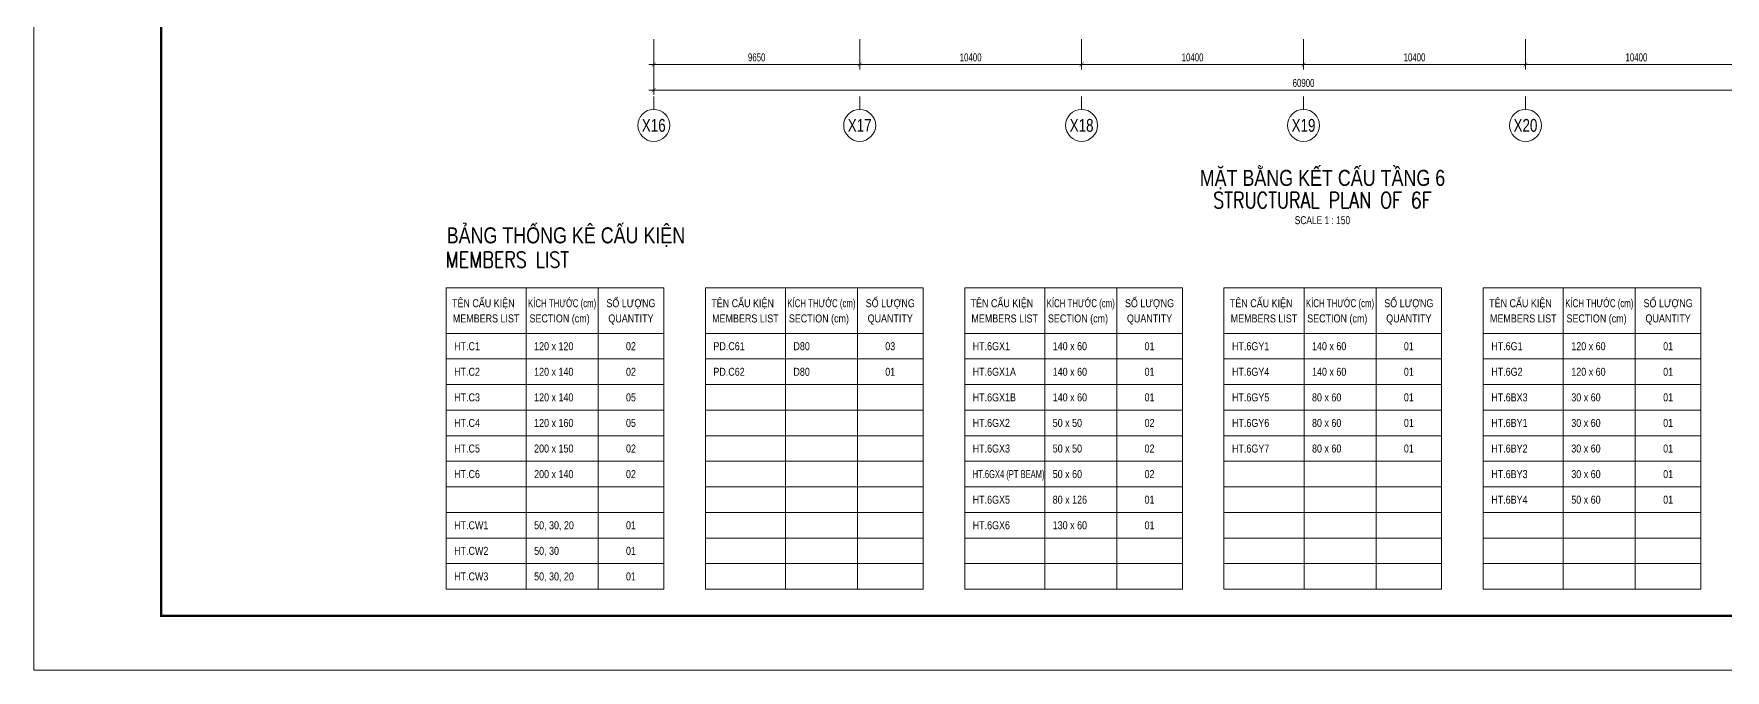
# Model space of a CAD drawing. Header units: millimetres. Extents: x 101649 to 227799, y -31109 to 57991.
# Drawn here: x 101649 to 180909, y -31109 to -1255 of the extents above; entities that cross this region are included whole.
import ezdxf
from ezdxf.enums import TextEntityAlignment as Align

# ---------------------------------------------------------------- set-up
doc = ezdxf.new("R2010")
doc.units = ezdxf.units.MM
doc.linetypes.add('HT_Dim Grid$0$CENTER2', pattern=[1.125, 0.75, -0.125, 0.125, -0.125])
doc.layers.get('0').update_dxf_attribs({"lineweight": 20})
doc.layers.get('Defpoints').update_dxf_attribs({"color": 151, "lineweight": 9})
for name, color, linetype, lineweight in [('B3CC1-Form A1$0$Doul-form', 8, 'Continuous', 13), ('B3CC1-Form A1$0$THAY', 8, 'Continuous', 18), ('HT_Dim Grid$0$NDC_S_AXIS', 5, 'HT_Dim Grid$0$CENTER2', 13), ('HT_Dim Grid$0$NDC_S_DIM', 1, 'Continuous', 15), ('HT_Dim Grid$0$NDC_S_SYMBOL', 1, 'Continuous', 15), ('HT_Dim Grid$0$NDC_S_TEXT SYMBOL', 7, 'Continuous', 20), ('NDC_S_ANNO', 7, 'Continuous', 20), ('NDC_S_ENG TITLE', 3, 'Continuous', 20), ('NDC_S_SYMBOL', 1, 'Continuous', 15), ('NDC_S_TEXT SYMBOL', 7, 'Continuous', 20), ('NDC_S_VN TEXT', 7, 'Continuous', 20), ('NDC_S_VN TITLE', 6, 'Continuous', 35), ('NDC_Table', 3, 'Continuous', 20)]:
    doc.layers.add(name, color=color, linetype=linetype, lineweight=lineweight)
doc.styles.add('HT_Dim Grid$0$NDC_ANNO', font='', dxfattribs={"width": 0.8})
doc.styles.add('HT_Dim Grid$0$NDC_DIM', font='', dxfattribs={"width": 0.75})
doc.styles.add('NDC_ANNO', font='', dxfattribs={"width": 0.8})
doc.styles.add('NDC_EN TXT', font='romans.shx', dxfattribs={"width": 0.8})
doc.styles.add('NDC_VIE TXT', font='arial.ttf', dxfattribs={"width": 0.8})
doc.styles.get('HT_Dim Grid$0$NDC_ANNO').set_extended_font_data('Dotum')
doc.styles.get('HT_Dim Grid$0$NDC_DIM').set_extended_font_data('Dotum')
doc.styles.get('NDC_ANNO').set_extended_font_data('Dotum')
doc.dimstyles.new('HT_Dim Grid$0$NDC_dim_150', dxfattribs={"dimscale": 150, "dimtxt": 2.5, "dimasz": 1.5, "dimexe": 1.5, "dimexo": 2.5, "dimgap": 1, "dimtad": 1, "dimdec": 0, "dimzin": 0, "dimdsep": 46, "dimtxsty": 'HT_Dim Grid$0$NDC_DIM', "dimblk": 'HT_Dim Grid$0$DIMMARK', "dimcen": 0.09, "dimdle": 1.2, "dimclrd": 1, "dimclre": 1, "dimclrt": 3, "dimadec": 0, "dimazin": 0, "dimtfac": 1, "dimtdec": 0, "dimtix": 1, "dimtofl": 0, "dimtmove": 0, "dimatfit": 3, "dimfxl": 8, "dimfxlon": 1, "dimtolj": 1, "dimtzin": 0, "dimarcsym": 0})

# ---------------------------------------------------------------- blocks, each defined once
blk = doc.blocks.new('Drawing name_symbol')
at = {"layer": 'NDC_S_ENG TITLE', "style": 'NDC_EN TXT', "width": 0.8}
blk.add_attdef('SECTDET1', text='', height=5, dxfattribs=at).set_placement((0, 1.01), align=Align.CENTER)
at = {"layer": 'NDC_S_TEXT SYMBOL', "lineweight": 25, "style": 'NDC_ANNO', "width": 0.8}
blk.add_attdef('SSCALE', text='', height=2.5, dxfattribs=at).set_placement((0, -4), align=Align.CENTER)
at = {"layer": 'NDC_S_VN TITLE', "style": 'NDC_VIE TXT', "width": 0.8}
blk.add_attdef('SECTDET2', text='', height=5, dxfattribs=at).set_placement((0, 7.97), align=Align.CENTER)
blk = doc.blocks.new('B3CC1-Form A1')
at = {"layer": 'B3CC1-Form A1$0$Doul-form', "lineweight": 40, "const_width": 0.65}
blk.add_lwpolyline([(39.78, 17), (826, 17), (826, 577), (39.78, 577)], close=True, dxfattribs=at)
at = {"layer": 'B3CC1-Form A1$0$THAY', "color": 250}
blk.add_lwpolyline([(0, 0), (841, 0), (841, 594), (0, 594)], close=True, dxfattribs=at)
blk = doc.blocks.new('HT_Dim Grid$0$DIMMARK')
at = {"layer": 'HT_Dim Grid$0$NDC_S_DIM', "color": 1}
blk.add_line((-1.5, 0), (1, 0), dxfattribs=at)
at = {"layer": 'HT_Dim Grid$0$NDC_S_DIM', "color": 2, "const_width": 0.1}
blk.add_lwpolyline([(-0.42, -0.42), (0.42, 0.42)], dxfattribs=at)
blk = doc.blocks.new('*D268')
at = {"layer": 'Defpoints', "color": 0, "ltscale": 200, "transparency": 16777216}
for p in [(130700, 8900), (191600, 8900), (191600, -3900)]:
    blk.add_point(p, dxfattribs=at)
at = {"layer": 'HT_Dim Grid$0$NDC_S_DIM', "color": 1, "lineweight": -2, "ltscale": 200, "transparency": 16777216}
for p, q in [((130700, -2700), (130700, -4125)), ((191600, -2700), (191600, -4125)), ((130925, -3900), (191375, -3900))]:
    blk.add_line(p, q, dxfattribs=at)
at = {"layer": 'HT_Dim Grid$0$NDC_S_DIM', "color": 1, "lineweight": -2, "ltscale": 200, "transparency": 16777216, "xscale": 225, "yscale": 225, "zscale": 225, "rotation": 180}
blk.add_blockref('HT_Dim Grid$0$DIMMARK', (130700, -3900), dxfattribs=at)
at = {"layer": 'HT_Dim Grid$0$NDC_S_DIM', "color": 1, "lineweight": -2, "ltscale": 200, "transparency": 16777216, "xscale": 225, "yscale": 225, "zscale": 225}
blk.add_blockref('HT_Dim Grid$0$DIMMARK', (191600, -3900), dxfattribs=at)
at = {"layer": 'HT_Dim Grid$0$NDC_S_DIM', "color": 3, "ltscale": 200, "transparency": 16777216, "insert": (161150, -3562), "char_height": 375, "attachment_point": 5, "style": 'HT_Dim Grid$0$NDC_DIM'}
blk.add_mtext('\\A1;60900', dxfattribs=at)
blk = doc.blocks.new('*D273')
at = {"layer": 'Defpoints', "color": 0, "ltscale": 200, "transparency": 16777216}
for p in [(130700, 8900), (140350, 8900), (140350, -2700)]:
    blk.add_point(p, dxfattribs=at)
at = {"layer": 'HT_Dim Grid$0$NDC_S_DIM', "color": 1, "lineweight": -2, "ltscale": 200, "transparency": 16777216}
for p, q in [((130700, -1500), (130700, -2925)), ((140350, -1500), (140350, -2925)), ((130925, -2700), (140125, -2700))]:
    blk.add_line(p, q, dxfattribs=at)
at = {"layer": 'HT_Dim Grid$0$NDC_S_DIM', "color": 1, "lineweight": -2, "ltscale": 200, "transparency": 16777216, "xscale": 225, "yscale": 225, "zscale": 225, "rotation": 180}
blk.add_blockref('HT_Dim Grid$0$DIMMARK', (130700, -2700), dxfattribs=at)
at = {"layer": 'HT_Dim Grid$0$NDC_S_DIM', "color": 1, "lineweight": -2, "ltscale": 200, "transparency": 16777216, "xscale": 225, "yscale": 225, "zscale": 225}
blk.add_blockref('HT_Dim Grid$0$DIMMARK', (140350, -2700), dxfattribs=at)
at = {"layer": 'HT_Dim Grid$0$NDC_S_DIM', "color": 3, "ltscale": 200, "transparency": 16777216, "insert": (135525, -2362), "char_height": 375, "attachment_point": 5, "style": 'HT_Dim Grid$0$NDC_DIM'}
blk.add_mtext('\\A1;9650', dxfattribs=at)
blk = doc.blocks.new('*D274')
at = {"layer": 'Defpoints', "color": 0, "ltscale": 200, "transparency": 16777216}
for p in [(140350, 8900), (150750, 8900), (150750, -2700)]:
    blk.add_point(p, dxfattribs=at)
at = {"layer": 'HT_Dim Grid$0$NDC_S_DIM', "color": 1, "lineweight": -2, "ltscale": 200, "transparency": 16777216}
for p, q in [((140350, -1500), (140350, -2925)), ((150750, -1500), (150750, -2925)), ((140575, -2700), (150525, -2700))]:
    blk.add_line(p, q, dxfattribs=at)
at = {"layer": 'HT_Dim Grid$0$NDC_S_DIM', "color": 1, "lineweight": -2, "ltscale": 200, "transparency": 16777216, "xscale": 225, "yscale": 225, "zscale": 225, "rotation": 180}
blk.add_blockref('HT_Dim Grid$0$DIMMARK', (140350, -2700), dxfattribs=at)
at = {"layer": 'HT_Dim Grid$0$NDC_S_DIM', "color": 1, "lineweight": -2, "ltscale": 200, "transparency": 16777216, "xscale": 225, "yscale": 225, "zscale": 225}
blk.add_blockref('HT_Dim Grid$0$DIMMARK', (150750, -2700), dxfattribs=at)
at = {"layer": 'HT_Dim Grid$0$NDC_S_DIM', "color": 3, "ltscale": 200, "transparency": 16777216, "insert": (145550, -2362), "char_height": 375, "attachment_point": 5, "style": 'HT_Dim Grid$0$NDC_DIM'}
blk.add_mtext('\\A1;10400', dxfattribs=at)
blk = doc.blocks.new('*D275')
at = {"layer": 'Defpoints', "color": 0, "ltscale": 200, "transparency": 16777216}
for p in [(150750, 8900), (161150, 8900), (161150, -2700)]:
    blk.add_point(p, dxfattribs=at)
at = {"layer": 'HT_Dim Grid$0$NDC_S_DIM', "color": 1, "lineweight": -2, "ltscale": 200, "transparency": 16777216}
for p, q in [((150750, -1500), (150750, -2925)), ((161150, -1500), (161150, -2925)), ((150975, -2700), (160925, -2700))]:
    blk.add_line(p, q, dxfattribs=at)
at = {"layer": 'HT_Dim Grid$0$NDC_S_DIM', "color": 1, "lineweight": -2, "ltscale": 200, "transparency": 16777216, "xscale": 225, "yscale": 225, "zscale": 225, "rotation": 180}
blk.add_blockref('HT_Dim Grid$0$DIMMARK', (150750, -2700), dxfattribs=at)
at = {"layer": 'HT_Dim Grid$0$NDC_S_DIM', "color": 1, "lineweight": -2, "ltscale": 200, "transparency": 16777216, "xscale": 225, "yscale": 225, "zscale": 225}
blk.add_blockref('HT_Dim Grid$0$DIMMARK', (161150, -2700), dxfattribs=at)
at = {"layer": 'HT_Dim Grid$0$NDC_S_DIM', "color": 3, "ltscale": 200, "transparency": 16777216, "insert": (155950, -2362), "char_height": 375, "attachment_point": 5, "style": 'HT_Dim Grid$0$NDC_DIM'}
blk.add_mtext('\\A1;10400', dxfattribs=at)
blk = doc.blocks.new('*D276')
at = {"layer": 'Defpoints', "color": 0, "ltscale": 200, "transparency": 16777216}
for p in [(161150, 8900), (171550, 8900), (171550, -2700)]:
    blk.add_point(p, dxfattribs=at)
at = {"layer": 'HT_Dim Grid$0$NDC_S_DIM', "color": 1, "lineweight": -2, "ltscale": 200, "transparency": 16777216}
for p, q in [((161150, -1500), (161150, -2925)), ((171550, -1500), (171550, -2925)), ((161375, -2700), (171325, -2700))]:
    blk.add_line(p, q, dxfattribs=at)
at = {"layer": 'HT_Dim Grid$0$NDC_S_DIM', "color": 1, "lineweight": -2, "ltscale": 200, "transparency": 16777216, "xscale": 225, "yscale": 225, "zscale": 225, "rotation": 180}
blk.add_blockref('HT_Dim Grid$0$DIMMARK', (161150, -2700), dxfattribs=at)
at = {"layer": 'HT_Dim Grid$0$NDC_S_DIM', "color": 1, "lineweight": -2, "ltscale": 200, "transparency": 16777216, "xscale": 225, "yscale": 225, "zscale": 225}
blk.add_blockref('HT_Dim Grid$0$DIMMARK', (171550, -2700), dxfattribs=at)
at = {"layer": 'HT_Dim Grid$0$NDC_S_DIM', "color": 3, "ltscale": 200, "transparency": 16777216, "insert": (166350, -2362), "char_height": 375, "attachment_point": 5, "style": 'HT_Dim Grid$0$NDC_DIM'}
blk.add_mtext('\\A1;10400', dxfattribs=at)
blk = doc.blocks.new('*D277')
at = {"layer": 'Defpoints', "color": 0, "ltscale": 200, "transparency": 16777216}
for p in [(171550, 8900), (181950, 8900), (181950, -2700)]:
    blk.add_point(p, dxfattribs=at)
at = {"layer": 'HT_Dim Grid$0$NDC_S_DIM', "color": 1, "lineweight": -2, "ltscale": 200, "transparency": 16777216}
for p, q in [((171550, -1500), (171550, -2925)), ((181950, -1500), (181950, -2925)), ((171775, -2700), (181725, -2700))]:
    blk.add_line(p, q, dxfattribs=at)
at = {"layer": 'HT_Dim Grid$0$NDC_S_DIM', "color": 1, "lineweight": -2, "ltscale": 200, "transparency": 16777216, "xscale": 225, "yscale": 225, "zscale": 225, "rotation": 180}
blk.add_blockref('HT_Dim Grid$0$DIMMARK', (171550, -2700), dxfattribs=at)
at = {"layer": 'HT_Dim Grid$0$NDC_S_DIM', "color": 1, "lineweight": -2, "ltscale": 200, "transparency": 16777216, "xscale": 225, "yscale": 225, "zscale": 225}
blk.add_blockref('HT_Dim Grid$0$DIMMARK', (181950, -2700), dxfattribs=at)
at = {"layer": 'HT_Dim Grid$0$NDC_S_DIM', "color": 3, "ltscale": 200, "transparency": 16777216, "insert": (176750, -2362), "char_height": 375, "attachment_point": 5, "style": 'HT_Dim Grid$0$NDC_DIM'}
blk.add_mtext('\\A1;10400', dxfattribs=at)
blk = doc.blocks.new('*U266')
at = {"layer": 'HT_Dim Grid$0$NDC_S_SYMBOL'}
blk.add_line((0, 5), (0, 9), dxfattribs=at)
blk.add_circle((0, 0), 5, dxfattribs=at)
at = {"layer": 'HT_Dim Grid$0$NDC_S_TEXT SYMBOL', "color": 7, "style": 'HT_Dim Grid$0$NDC_ANNO', "width": 0.8}
blk.add_attdef('GRID', text='', height=4, dxfattribs=at).set_placement((0, 0), align=Align.MIDDLE)
blk = doc.blocks.new('HT_Dim Grid')
at = {"layer": 'HT_Dim Grid$0$NDC_S_AXIS', "xscale": 150, "yscale": 150, "zscale": 150}
for p, values in [((130700, -5550), {'GRID': 'X16'}), ((140350, -5550), {'GRID': 'X17'}), ((150750, -5550), {'GRID': 'X18'}), ((161150, -5550), {'GRID': 'X19'}), ((171550, -5550), {'GRID': 'X20'})]:
    blk.add_blockref('*U266', p, dxfattribs=at).add_auto_attribs(values)
at = {"layer": 'HT_Dim Grid$0$NDC_S_DIM', "ltscale": 200}
for base, p1, p2, picture, middle in [((191600, -3900), (130700, 8900), (191600, 8900), '*D268', (161150, -3562.2)), ((140350, -2700), (130700, 8900), (140350, 8900), '*D273', (135525, -2362.2)), ((150750, -2700), (140350, 8900), (150750, 8900), '*D274', (145550, -2362.2)), ((161150, -2700), (150750, 8900), (161150, 8900), '*D275', (155950, -2362.2)), ((171550, -2700), (161150, 8900), (171550, 8900), '*D276', (166350, -2362.2)), ((181950, -2700), (171550, 8900), (181950, 8900), '*D277', (176750, -2362.2))]:
    dim = blk.add_linear_dim(base=base, p1=p1, p2=p2, dimstyle='HT_Dim Grid$0$NDC_dim_150', override={"dimtmove": 1}, dxfattribs=at)
    dim.commit()
    dim.dimension.update_dxf_attribs({"geometry": picture, "text_midpoint": middle})
blk = doc.blocks.new('HT_6F_Beam')
at = {"ltscale": 200}
blk.add_blockref('HT_Dim Grid', (0, 0), dxfattribs=at)

msp = doc.modelspace()

# ---------------------------------------------------------------- linework, layer by layer
at = {"layer": 'NDC_Table'}
for p, q in [((120969.1, -13165.8), (120969.1, -27310)), ((120969.1, -13165.8), (131169.1, -13165.8)), ((124719.1, -13165.8), (124719.1, -27310)), ((128094.1, -13165.8), (128094.1, -27310)), ((131169.1, -13165.8), (131169.1, -27310)), ((133120.1, -13165.8), (133120.1, -27310)), ((133120.1, -13165.8), (143320.1, -13165.8)), ((136870.1, -13165.8), (136870.1, -27310)), ((140245.1, -13165.8), (140245.1, -27310)), ((143320.1, -13165.8), (143320.1, -27310)), ((145271, -13165.8), (145271, -27310)), ((145271, -13165.8), (155471, -13165.8)), ((149021, -13165.8), (149021, -27310)), ((152396, -13165.8), (152396, -27310)), ((155471, -13165.8), (155471, -27310)), ((157422, -13165.8), (157422, -27310)), ((157422, -13165.8), (167622, -13165.8)), ((161172, -13165.8), (161172, -27310)), ((164547, -13165.8), (164547, -27310)), ((167622, -13165.8), (167622, -27310)), ((169573, -13165.8), (169573, -27310)), ((169573, -13165.8), (179773, -13165.8)), ((173323, -13165.8), (173323, -27310)), ((176698, -13165.8), (176698, -27310)), ((179773, -13165.8), (179773, -27310)), ((120969.1, -15310), (131169.1, -15310)), ((133120.1, -15310), (143320.1, -15310)), ((145271, -15310), (155471, -15310)), ((157422, -15310), (167622, -15310)), ((169573, -15310), (179773, -15310)), ((120969.1, -16510), (131169.1, -16510)), ((133120.1, -16510), (143320.1, -16510)), ((145271, -16510), (155471, -16510)), ((157422, -16510), (167622, -16510)), ((169573, -16510), (179773, -16510)), ((120969.1, -17710), (131169.1, -17710)), ((133120.1, -17710), (143320.1, -17710)), ((145271, -17710), (155471, -17710)), ((157422, -17710), (167622, -17710)), ((169573, -17710), (179773, -17710)), ((120969.1, -18910), (131169.1, -18910)), ((133120.1, -18910), (143320.1, -18910)), ((145271, -18910), (155471, -18910)), ((157422, -18910), (167622, -18910)), ((169573, -18910), (179773, -18910)), ((120969.1, -20110), (131169.1, -20110)), ((133120.1, -20110), (143320.1, -20110)), ((145271, -20110), (155471, -20110)), ((157422, -20110), (167622, -20110)), ((169573, -20110), (179773, -20110)), ((120969.1, -21310), (131169.1, -21310)), ((133120.1, -21310), (143320.1, -21310)), ((145271, -21310), (155471, -21310)), ((157422, -21310), (167622, -21310)), ((169573, -21310), (179773, -21310)), ((120969.1, -22510), (131169.1, -22510)), ((133120.1, -22510), (143320.1, -22510)), ((145271, -22510), (155471, -22510)), ((157422, -22510), (167622, -22510)), ((169573, -22510), (179773, -22510)), ((120969.1, -23710), (131169.1, -23710)), ((133120.1, -23710), (143320.1, -23710)), ((145271, -23710), (155471, -23710)), ((157422, -23710), (167622, -23710)), ((169573, -23710), (179773, -23710)), ((120969.1, -24910), (131169.1, -24910)), ((133120.1, -24910), (143320.1, -24910)), ((145271, -24910), (155471, -24910)), ((157422, -24910), (167622, -24910)), ((169573, -24910), (179773, -24910)), ((120969.1, -26110), (131169.1, -26110)), ((133120.1, -26110), (143320.1, -26110)), ((145271, -26110), (155471, -26110)), ((157422, -26110), (167622, -26110)), ((169573, -26110), (179773, -26110)), ((120969.1, -27310), (131169.1, -27310)), ((133120.1, -27310), (143320.1, -27310)), ((145271, -27310), (155471, -27310)), ((157422, -27310), (167622, -27310)), ((169573, -27310), (179773, -27310))]:
    msp.add_line(p, q, dxfattribs=at)

# ---------------------------------------------------------------- block references
at = {"layer": 'NDC_S_ANNO', "xscale": 150, "yscale": 150, "zscale": 150}
msp.add_blockref('Drawing name_symbol', (162036.3, -9585.1), dxfattribs=at).add_auto_attribs({'SECTDET1': 'STRUCTURAL PLAN OF 6F', 'SECTDET2': 'MẶT BẰNG KẾT CẤU TẦNG 6', 'SSCALE': 'SCALE 1 : 150'})
at = {"layer": 'NDC_S_SYMBOL', "ltscale": 100, "xscale": 150, "yscale": 150, "zscale": 150}
msp.add_blockref('B3CC1-Form A1', (101649.2, -31109.3), dxfattribs=at)
at = {"layer": 'NDC_S_VN TEXT', "ltscale": 100}
msp.add_blockref('HT_6F_Beam', (0, 0), dxfattribs=at)

# ---------------------------------------------------------------- texts
at = {"layer": 'NDC_S_ENG TITLE', "style": 'NDC_EN TXT', "width": 0.8}
msp.add_text('MEMBERS LIST', height=750, dxfattribs=at).set_placement((120947.1, -12225.5))
at = {"layer": 'NDC_S_VN TEXT', "style": 'NDC_VIE TXT', "width": 0.8}
msp.add_text('BẢNG THỐNG KÊ CẤU KIỆN', height=750, dxfattribs=at).set_placement((120997.4, -10334.4), align=Align.TOP_LEFT)
at = {"layer": 'NDC_S_VN TEXT', "style": 'NDC_VIE TXT'}
for s, width, p in [('TÊN CẤU KIỆN', 0.8, (122712.8, -13893.7)), ('KÍCH THƯỚC (cm)', 0.7, (126406.6, -13893.7)), ('SỐ LƯỢNG', 0.8, (129631.6, -13893.7)), ('TÊN CẤU KIỆN', 0.8, (134863.8, -13893.7)), ('KÍCH THƯỚC (cm)', 0.7, (138557.6, -13893.7)), ('SỐ LƯỢNG', 0.8, (141782.6, -13893.7)), ('TÊN CẤU KIỆN', 0.8, (147014.7, -13893.7)), ('KÍCH THƯỚC (cm)', 0.7, (150708.5, -13893.7)), ('SỐ LƯỢNG', 0.8, (153933.5, -13893.7)), ('TÊN CẤU KIỆN', 0.8, (159165.7, -13893.7)), ('KÍCH THƯỚC (cm)', 0.7, (162859.5, -13893.7)), ('SỐ LƯỢNG', 0.8, (166084.5, -13893.7)), ('TÊN CẤU KIỆN', 0.8, (171316.7, -13893.7)), ('KÍCH THƯỚC (cm)', 0.7, (175010.5, -13893.7)), ('SỐ LƯỢNG', 0.8, (178235.5, -13893.7)), ('MEMBERS LIST', 0.8, (122844.1, -14607.1)), ('SECTION (cm)', 0.8, (126287.7, -14607.1)), ('QUANTITY', 0.8, (129631.6, -14607.1)), ('MEMBERS LIST', 0.8, (134995.1, -14607.1)), ('SECTION (cm)', 0.8, (138438.7, -14607.1)), ('QUANTITY', 0.8, (141782.6, -14607.1)), ('MEMBERS LIST', 0.8, (147146, -14607.1)), ('SECTION (cm)', 0.8, (150580.5, -14607.1)), ('QUANTITY', 0.8, (153933.5, -14607.1)), ('MEMBERS LIST', 0.8, (159297, -14607.1)), ('SECTION (cm)', 0.8, (162731.5, -14607.1)), ('QUANTITY', 0.8, (166084.5, -14607.1)), ('MEMBERS LIST', 0.8, (171448, -14607.1)), ('SECTION (cm)', 0.8, (174882.5, -14607.1)), ('QUANTITY', 0.8, (178235.5, -14607.1)), ('02', 0.8, (129631.6, -15910)), ('03', 0.8, (141782.6, -15910)), ('01', 0.8, (153933.5, -15910)), ('01', 0.8, (166084.5, -15910)), ('01', 0.8, (178235.5, -15910)), ('02', 0.8, (129631.6, -17110)), ('01', 0.8, (141782.6, -17110)), ('01', 0.8, (153933.5, -17110)), ('01', 0.8, (166084.5, -17110)), ('01', 0.8, (178235.5, -17110)), ('05', 0.8, (129631.6, -18310)), ('01', 0.8, (153933.5, -18310)), ('01', 0.8, (166084.5, -18310)), ('01', 0.8, (178235.5, -18310)), ('05', 0.8, (129631.6, -19510)), ('02', 0.8, (153933.5, -19510)), ('01', 0.8, (166084.5, -19510)), ('01', 0.8, (178235.5, -19510)), ('02', 0.8, (129631.6, -20710)), ('02', 0.8, (153933.5, -20710)), ('01', 0.8, (166084.5, -20710)), ('01', 0.8, (178235.5, -20710)), ('02', 0.8, (129631.6, -21910)), ('02', 0.8, (153933.5, -21910)), ('01', 0.8, (178235.5, -21910)), ('01', 0.8, (153933.5, -23110)), ('01', 0.8, (178235.5, -23110)), ('01', 0.8, (129631.6, -24310)), ('01', 0.8, (153933.5, -24310)), ('01', 0.8, (129631.6, -25510)), ('01', 0.8, (129631.6, -26710))]:
    msp.add_text(s, height=375, dxfattribs=dict(at, width=width)).set_placement(p, align=Align.MIDDLE_CENTER)
for s, width, p in [('HT.C1', 0.8, (121344.1, -15910)), ('120 x 120', 0.8, (125094.1, -15910)), ('PD.C61', 0.8, (133495.1, -15910)), ('D80', 0.8, (137245.1, -15910)), ('HT.6GX1', 0.8, (145646, -15910)), ('140 x 60', 0.8, (149396, -15910)), ('HT.6GY1', 0.8, (157797, -15910)), ('140 x 60', 0.8, (161547, -15910)), ('HT.6G1', 0.8, (169948, -15910)), ('120 x 60', 0.8, (173698, -15910)), ('HT.C2', 0.8, (121344.1, -17110)), ('120 x 140', 0.8, (125094.1, -17110)), ('PD.C62', 0.8, (133495.1, -17110)), ('D80', 0.8, (137245.1, -17110)), ('HT.6GX1A', 0.8, (145646, -17110)), ('140 x 60', 0.8, (149396, -17110)), ('HT.6GY4', 0.8, (157797, -17110)), ('140 x 60', 0.8, (161547, -17110)), ('HT.6G2', 0.8, (169948, -17110)), ('120 x 60', 0.8, (173698, -17110)), ('HT.C3', 0.8, (121344.1, -18310)), ('120 x 140', 0.8, (125094.1, -18310)), ('HT.6GX1B', 0.8, (145646, -18310)), ('140 x 60', 0.8, (149396, -18310)), ('HT.6GY5', 0.8, (157797, -18310)), ('80 x 60', 0.8, (161547, -18310)), ('HT.6BX3', 0.8, (169948, -18310)), ('30 x 60', 0.8, (173698, -18310)), ('HT.C4', 0.8, (121344.1, -19510)), ('120 x 160', 0.8, (125094.1, -19510)), ('HT.6GX2', 0.8, (145646, -19510)), ('50 x 50', 0.8, (149396, -19510)), ('HT.6GY6', 0.8, (157797, -19510)), ('80 x 60', 0.8, (161547, -19510)), ('HT.6BY1', 0.8, (169948, -19510)), ('30 x 60', 0.8, (173698, -19510)), ('HT.C5', 0.8, (121344.1, -20710)), ('200 x 150', 0.8, (125094.1, -20710)), ('HT.6GX3', 0.8, (145646, -20710)), ('50 x 50', 0.8, (149396, -20710)), ('HT.6GY7', 0.8, (157797, -20710)), ('80 x 60', 0.8, (161547, -20710)), ('HT.6BY2', 0.8, (169948, -20710)), ('30 x 60', 0.8, (173698, -20710)), ('HT.C6', 0.8, (121344.1, -21910)), ('200 x 140', 0.8, (125094.1, -21910)), ('HT.6GX4 (PT BEAM)', 0.65, (145646, -21910)), ('50 x 60', 0.8, (149396, -21910)), ('HT.6BY3', 0.8, (169948, -21910)), ('30 x 60', 0.8, (173698, -21910)), ('HT.6GX5', 0.8, (145646, -23110)), ('HT.6BY4', 0.8, (169948, -23110)), ('50 x 60', 0.8, (173698, -23110)), ('HT.CW1', 0.8, (121344.1, -24310)), ('50, 30, 20', 0.8, (125094.1, -24310)), ('HT.6GX6', 0.8, (145646, -24310)), ('130 x 60', 0.8, (149396, -24310)), ('HT.CW2', 0.8, (121344.1, -25510)), ('50, 30', 0.8, (125094.1, -25510)), ('HT.CW3', 0.8, (121344.1, -26710)), ('50, 30, 20', 0.8, (125094.1, -26710))]:
    msp.add_text(s, height=375, dxfattribs=dict(at, width=width)).set_placement(p, align=Align.MIDDLE_LEFT)
at = {"layer": 'NDC_S_VN TEXT', "color": 1, "style": 'NDC_VIE TXT', "width": 0.8}
msp.add_text('80 x 126', height=375, dxfattribs=at).set_placement((149396, -23110), align=Align.MIDDLE_LEFT)

doc.saveas('drawing.dxf')
